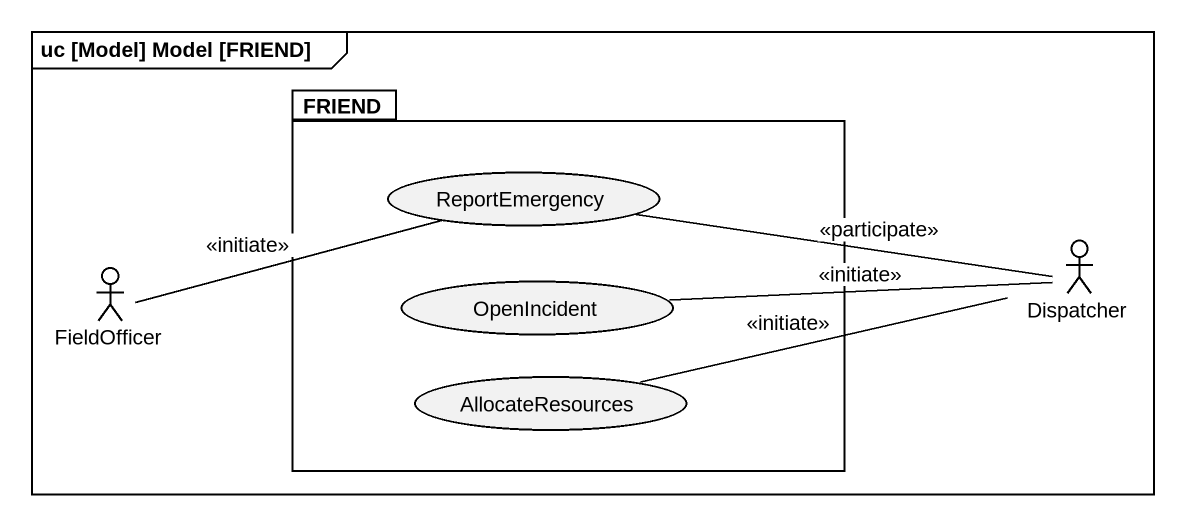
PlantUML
@startuml
mainframe uc [Model] Model [FRIEND]
package FRIEND {
  usecase ReportEmergency
  usecase OpenIncident
  usecase AllocateResources
}
actor Dispatcher
actor FieldOfficer
Dispatcher -left- ReportEmergency : <<participate>>
Dispatcher -left- OpenIncident : <<initiate>>
Dispatcher -left- AllocateResources : <<initiate>>
FieldOfficer -right- ReportEmergency : <<initiate>>
@enduml
